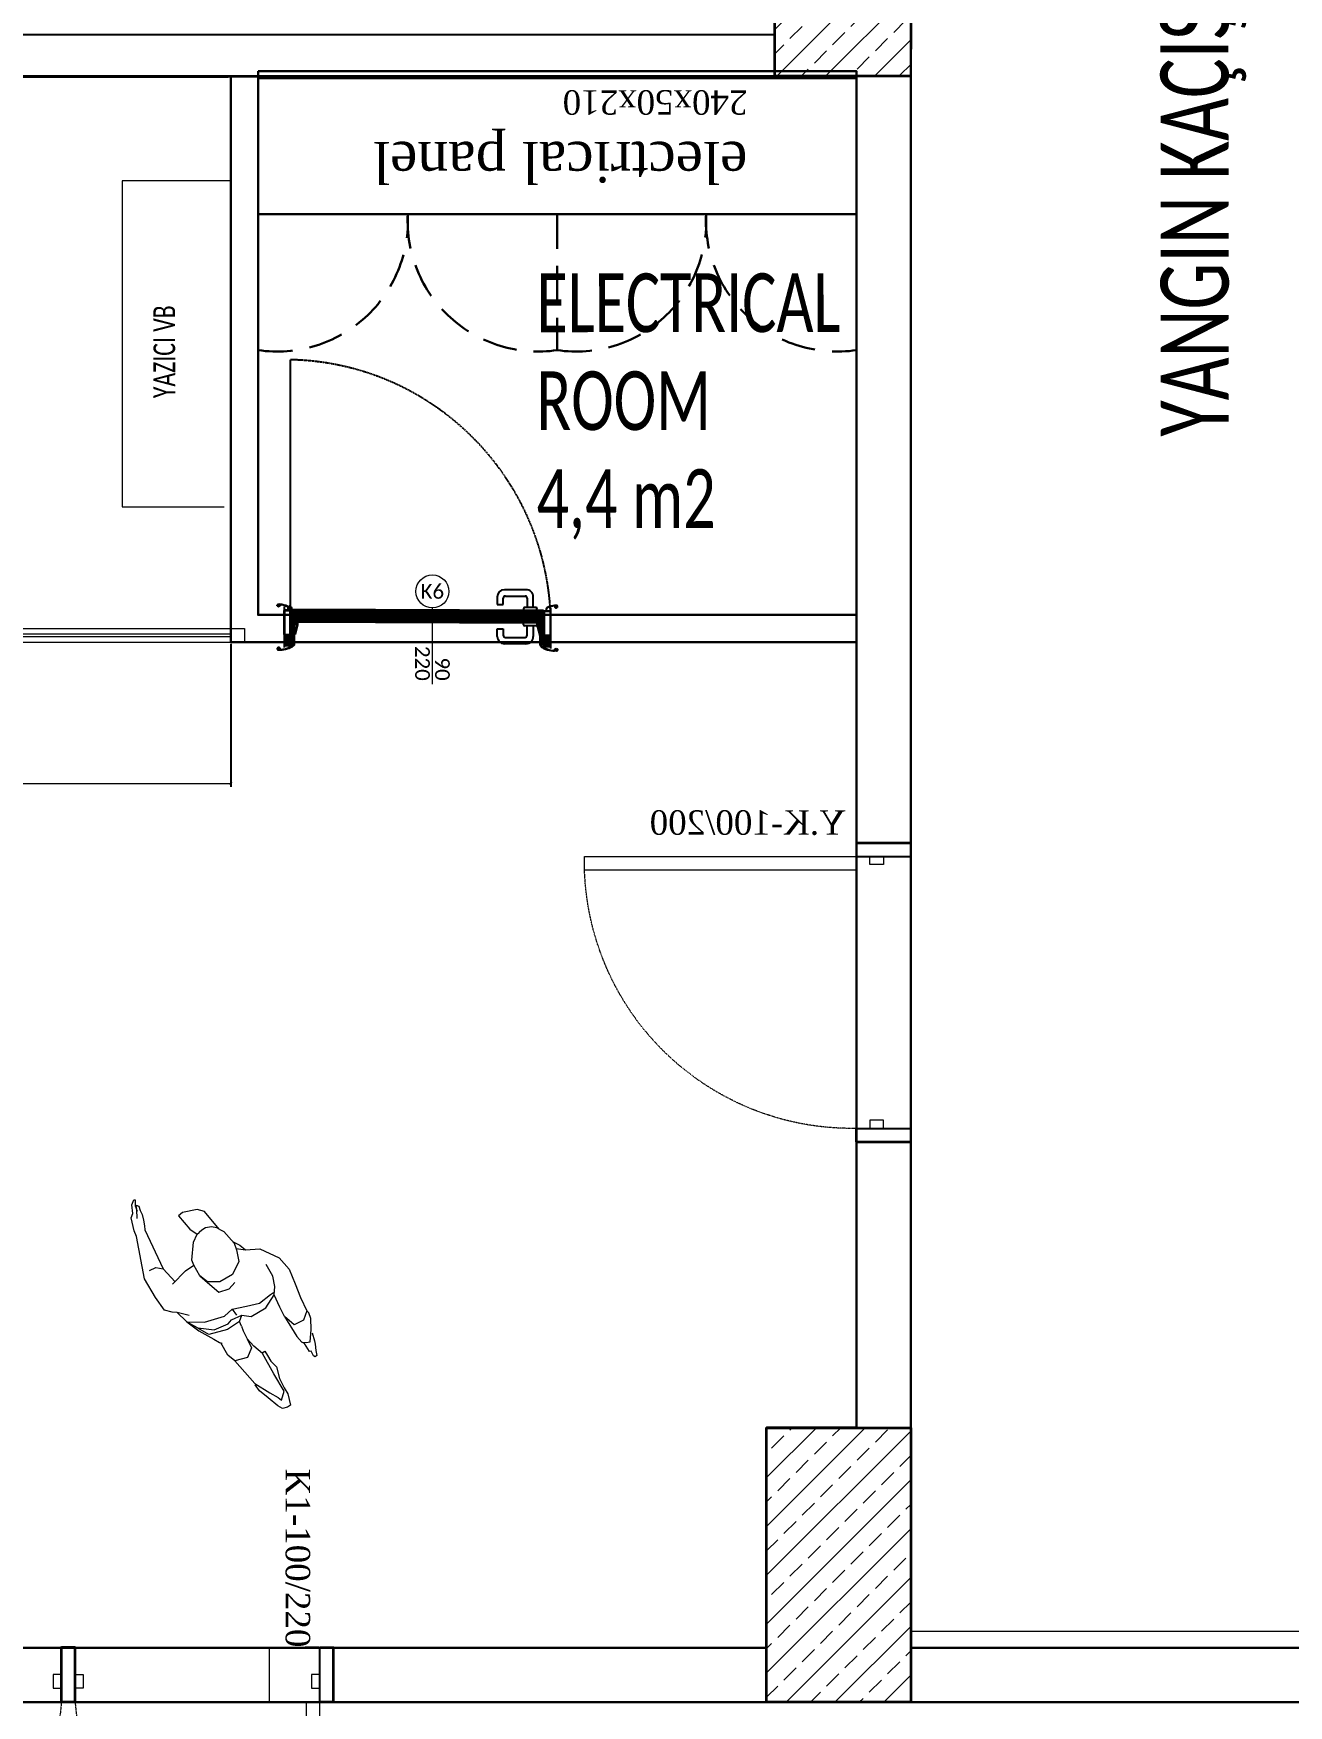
# Model space of a CAD drawing. Header units: millimetres. Extents: x -10496 to -5455, y -188 to 7293.
# Drawn here: x -6458 to -5996, y 2353 to 2968 of the extents above; entities that cross this region are included whole.
import ezdxf

# ---------------------------------------------------------------- set-up
doc = ezdxf.new("R2010")
doc.units = ezdxf.units.MM
for name, pattern in [('DASHED', [19.05, 12.7, -6.35]), ('HIDDEN2', [4.7625, 3.175, -1.5875]), ('kapı detayları$0$new block$0$DOT', [0.25, 0, -0.25]), ('kapı detayları$0$new block$0$HIDDEN2', [0.1875, 0.125, -0.0625])]:
    doc.linetypes.add(name, pattern=pattern)
for name, color, linetype, lineweight in [('00 DUVAR', 32, 'Continuous', 35), ('00 KAPI YAZISI', 48, 'Continuous', 18), ('00 KOLON TARARMA', 43, 'Continuous', 13), ('00 KORDİNAT', 31, 'Continuous', 13), ('00 TEFRİŞ', 252, 'Continuous', 13), ('A-RCON-1', 8, 'Continuous', 5), ('alan_net', 30, 'Continuous', 0), ('GJC_ahşap', 34, 'Continuous', 25), ('GJC_cam', 4, 'Continuous', 9), ('GJC_duvar', 10, 'Continuous', 30), ('GJC_kolon', 87, 'Continuous', 35), ('GJC_ölçüler', 253, 'Continuous', 5), ('kapı_kanadı', 40, 'Continuous', 20), ('kapı_kasa', 30, 'Continuous', 25), ('MAK', 235, 'Continuous', 25), ('MKL_Cam', 4, 'Continuous', 13), ('MKL_Dograma', 5, 'Continuous', 15), ('MKL_Gorunus3', 30, 'Continuous', 13), ('YAZI', 10, 'Continuous', 0), ('Yazı', 1, 'Continuous', 18)]:
    doc.layers.add(name, color=color, linetype=linetype, lineweight=lineweight)
for name, color, linetype in [('GJC ALAN', 2, 'Continuous'), ('GJC_yazı', 11, 'Continuous'), ('kapı detayları$0$new block$0$AARCH-elev2', 9, 'Continuous'), ('kapı detayları$0$new block$0$AARCH-elev3', 8, 'Continuous'), ('kapı detayları$0$new block$0$AARCH-hatch', 137, 'Continuous'), ('kapı detayları$0$new block$0$AARCH-mat_metal', 122, 'Continuous'), ('kapı detayları$0$new block$0$AARCH-mat_mortar', 145, 'Continuous'), ('kapı detayları$0$new block$0$AARCH-mat_timber', 44, 'Continuous'), ('kapı detayları$0$new block$0$AARCH-trace_down', 8, 'kapı detayları$0$new block$0$HIDDEN2'), ('kapı detayları$0$new block$0$AARCH-wall', 4, 'Continuous'), ('Kıtc-002 Çizgi', 7, 'Continuous'), ('Kıtc-006 Yazı 001', 1, 'Continuous')]:
    doc.layers.add(name, color=color, linetype=linetype)
doc.styles.add('RomanS', font='times.ttf')
doc.styles.get("Standard").update_dxf_attribs({"font": 'calibri.ttf', "height": 15})
doc.styles.add('Ölçü50', font='calibri.ttf', dxfattribs={"width": 0.7})
doc.dimstyles.new('olcu-10', dxfattribs={"dimtxt": 15, "dimasz": 1, "dimexe": 1.25, "dimexo": 0.625, "dimgap": 0.5, "dimtad": 1, "dimdec": 0, "dimzin": 9, "dimtxsty": 'Ölçü50', "dimblk": 'ARCHTICK', "dimcen": 2, "dimclrd": 256, "dimclre": 256, "dimclrt": 6, "dimazin": 2, "dimtfac": 1, "dimtdec": 0, "dimtix": 1, "dimtmove": 0, "dimatfit": 3, "dimldrblk": 'ARCHTICK', "dimfxl": 1, "dimlwd": -1, "dimarcsym": 0})

# ---------------------------------------------------------------- blocks, each defined once
blk = doc.blocks.new('ADSAFDF')
for p, q in [((21247.31, -21273.41), (21256.11, -21270.2)), ((21256.11, -21270.2), (21250.72, -21271.44)), ((21256.11, -21270.2), (21251.87, -21271.84)), ((21256.11, -21270.2), (21251.9, -21275.08)), ((21261.17, -21269.76), (21256.11, -21270.2)), ((21256.11, -21270.2), (21256.11, -21270.2)), ((21257.32, -21272.41), (21261.02, -21269.79)), ((21261.02, -21269.79), (21262.34, -21268.38)), ((21262.34, -21268.38), (21264.66, -21266.77)), ((21264.66, -21266.77), (21270.38, -21267.22)), ((21270.38, -21267.22), (21278.27, -21268.63)), ((21278.27, -21268.63), (21292.07, -21276.4)), ((21208.21, -21278.1), (21209.1, -21276.46)), ((21209.1, -21276.46), (21210.96, -21275.72)), ((21210.96, -21275.72), (21215.46, -21274.95)), ((21216.44, -21276.64), (21213.19, -21277.78)), ((21215.46, -21274.95), (21219.5, -21274.25)), ((21222.66, -21274.59), (21216.44, -21276.64)), ((21219.5, -21274.25), (21222.21, -21274.4)), ((21233.74, -21274.44), (21222.66, -21274.59)), ((21231.71, -21278.77), (21233.74, -21274.44)), ((21233.74, -21274.44), (21237.08, -21273.82)), ((21233.74, -21274.44), (21233.74, -21274.44)), ((21237.08, -21273.82), (21242.15, -21274.74)), ((21242.55, -21274.44), (21241.72, -21275.08)), ((21244.84, -21273.65), (21242.55, -21274.44)), ((21244.26, -21279.78), (21247.31, -21273.41)), ((21250.72, -21271.44), (21244.84, -21273.65)), ((21247.36, -21276), (21245.7, -21281.37)), ((21249.58, -21273.94), (21247.36, -21276)), ((21251.9, -21275.08), (21248.72, -21282.18)), ((21251.87, -21271.84), (21249.58, -21273.94)), ((21270.07, -21275.17), (21270.71, -21281.97)), ((21276.56, -21276.22), (21270.08, -21276.47)), ((21278.76, -21274.43), (21276.56, -21276.22)), ((21291.99, -21280.36), (21276.56, -21276.22)), ((21279.43, -21271.97), (21278.76, -21274.43)), ((21292.07, -21276.4), (21294.15, -21277.14)), ((21208.12, -21279.52), (21208.21, -21278.1)), ((21211.87, -21281.41), (21208.12, -21279.52)), ((21213.19, -21277.78), (21211.6, -21278.1)), ((21211.6, -21278.1), (21213.58, -21281.03)), ((21214.4, -21281.81), (21211.87, -21281.41)), ((21213.58, -21281.03), (21220.83, -21282.23)), ((21218.22, -21282.74), (21214.4, -21281.81)), ((21222.1, -21284.65), (21218.22, -21282.74)), ((21220.83, -21282.23), (21229.2, -21283.88)), ((21233.5, -21282.16), (21231.71, -21278.77)), ((21236.95, -21283.08), (21233.5, -21282.16)), ((21243.7, -21285.09), (21244.26, -21279.78)), ((21245.7, -21281.37), (21246.08, -21283.28)), ((21248.72, -21282.18), (21248.87, -21285.9)), ((21270.71, -21281.97), (21270.4, -21285.65)), ((21293.14, -21281.16), (21291.99, -21280.36)), ((21294.94, -21282.28), (21293.14, -21281.16)), ((21294.15, -21277.14), (21298.59, -21279.39)), ((21296.85, -21283.22), (21294.94, -21282.28)), ((21296.96, -21280.9), (21299.5, -21282.98)), ((21298.59, -21279.39), (21299.34, -21280.85)), ((21300.95, -21283.37), (21298.95, -21282.68)), ((21299.34, -21280.85), (21302.01, -21282.61)), ((21302.01, -21282.61), (21302.97, -21284.45)), ((21225.05, -21284.42), (21222.1, -21284.65)), ((21227.42, -21284.84), (21225.05, -21284.42)), ((21229.35, -21285.13), (21227.42, -21284.84)), ((21229.2, -21283.88), (21233.41, -21283.22)), ((21229.46, -21283.94), (21229.35, -21285.13)), ((21233.41, -21283.22), (21236.95, -21283.08)), ((21240.16, -21283.84), (21236.95, -21283.08)), ((21241.95, -21284.56), (21240.16, -21283.84)), ((21241.95, -21284.56), (21243.7, -21285.09)), ((21244.9, -21287.18), (21242.29, -21289.55)), ((21243.7, -21285.09), (21244.9, -21287.18)), ((21246.08, -21283.28), (21244.9, -21287.18)), ((21248.87, -21285.9), (21246.16, -21285.76)), ((21248.87, -21285.9), (21246.26, -21290.71)), ((21256.91, -21286.27), (21255.34, -21289.95)), ((21261.09, -21285.56), (21256.91, -21286.27)), ((21259.55, -21288.99), (21262.45, -21285.61)), ((21265.93, -21284.81), (21261.09, -21285.56)), ((21262.45, -21285.61), (21265.93, -21284.81)), ((21265.93, -21284.81), (21270.4, -21285.65)), ((21270.4, -21285.65), (21272.22, -21286.27)), ((21270.4, -21285.65), (21272.22, -21286.27)), ((21272.22, -21286.27), (21276.95, -21291.08)), ((21298.45, -21283.71), (21296.85, -21283.22)), ((21299.97, -21284.33), (21298.45, -21283.71)), ((21299.5, -21282.98), (21300.89, -21283.78)), ((21300.89, -21283.78), (21299.97, -21284.33)), ((21302.61, -21284.81), (21300.95, -21283.37)), ((21302.97, -21284.45), (21302.61, -21284.81)), ((21242.29, -21289.55), (21241.25, -21295.64)), ((21244.1, -21295.01), (21243.88, -21300.23)), ((21246.26, -21290.71), (21244.1, -21295.01)), ((21255.34, -21289.95), (21255.73, -21293.12)), ((21258.55, -21294.26), (21259.55, -21288.99)), ((21260.69, -21299.16), (21258.55, -21294.26)), ((21276.95, -21291.08), (21278.18, -21294)), ((21281.34, -21293.15), (21278.18, -21294)), ((21278.18, -21294), (21278.24, -21295.02)), ((21278.31, -21296.23), (21278.24, -21295.02)), ((21287.82, -21293.14), (21281.34, -21293.15)), ((21285.2, -21299.84), (21287.83, -21294.99)), ((21287.83, -21294.99), (21287.82, -21293.14)), ((21215.72, -21297.85), (21216.39, -21297.67)), ((21215.75, -21298.62), (21215.72, -21297.85)), ((21217.38, -21299.56), (21215.75, -21298.62)), ((21216.39, -21297.67), (21218.32, -21298.05)), ((21219.31, -21300.9), (21217.38, -21299.56)), ((21218.32, -21298.05), (21218.67, -21297.58)), ((21218.67, -21297.58), (21222.07, -21298.04)), ((21220.41, -21301.51), (21219.31, -21300.9)), ((21221.87, -21298.76), (21221.17, -21299.97)), ((21221.17, -21299.97), (21224.32, -21303.28)), ((21223, -21297.63), (21221.87, -21298.76)), ((21222.07, -21298.04), (21223, -21297.63)), ((21225.83, -21297.52), (21223, -21297.63)), ((21234.38, -21298.82), (21225.83, -21297.52)), ((21228.88, -21303.36), (21229.7, -21299.63)), ((21229.7, -21299.63), (21234.38, -21298.82)), ((21234.38, -21298.82), (21238.13, -21299.78)), ((21238.13, -21299.78), (21242.97, -21301.15)), ((21241.25, -21295.64), (21242.97, -21301.15)), ((21242.97, -21301.15), (21245.13, -21303.35)), ((21243.88, -21300.23), (21243.72, -21301.49)), ((21264.5, -21301.33), (21260.69, -21299.16)), ((21274.47, -21301.42), (21275.37, -21301.08)), ((21275.37, -21301.08), (21276.91, -21299.74)), ((21276.91, -21299.74), (21278.04, -21297.86)), ((21278.04, -21297.86), (21278.31, -21296.23)), ((21282.85, -21301.42), (21285.2, -21299.84)), ((21223.27, -21302.77), (21220.41, -21301.51)), ((21224.32, -21303.28), (21227.59, -21305.81)), ((21227.59, -21305.81), (21229.65, -21306.6)), ((21230.68, -21306.54), (21228.88, -21303.36)), ((21229.65, -21306.6), (21230.68, -21306.54)), ((21235.92, -21307.95), (21230.68, -21306.54)), ((21245.13, -21303.35), (21248.45, -21305.16)), ((21248.45, -21305.16), (21253.36, -21306.14)), ((21262.43, -21303.81), (21259.24, -21308.03)), ((21264.97, -21301.5), (21262.43, -21303.81)), ((21265.04, -21303.37), (21262.43, -21303.81)), ((21266.98, -21302.22), (21264.5, -21301.33)), ((21267.82, -21302.2), (21265.04, -21303.37)), ((21272.66, -21302.09), (21266.98, -21302.22)), ((21274.45, -21301.41), (21272.66, -21302.09)), ((21274.45, -21301.41), (21282.85, -21301.42)), ((21240.99, -21309.68), (21235.92, -21307.95)), ((21246.55, -21311.44), (21240.99, -21309.68)), ((21252.06, -21311.3), (21246.55, -21311.44)), ((21259.24, -21308.03), (21252.06, -21311.3))]:
    blk.add_line(p, q)
blk = doc.blocks.new('k100 e 20')
at = {"layer": '00 DUVAR'}
for p, q in [((1665.9, 3336.84), (1665.9, 3316.83)), ((1765.9, 3336.84), (1765.9, 3316.83))]:
    blk.add_line(p, q, dxfattribs=at)
at = {"layer": '00 KORDİNAT', "color": 60, "linetype": 'HIDDEN2', "lineweight": 13, "ltscale": 0.025}
blk.add_arc((1663.07, 3329.01), 98.14, 4.57361, 85.42639, dxfattribs=at)
at = {"layer": 'kapı_kanadı', "color": 40, "linetype": 'Continuous', "lineweight": 20}
for points in [[(1670.9, 3336.84), (1675.9, 3336.84), (1675.9, 3426.84), (1670.9, 3426.84)], [(1670.9, 3326.84), (1673.9, 3326.84), (1673.9, 3331.84), (1670.9, 3331.84)], [(1760.9, 3326.84), (1757.9, 3326.84), (1757.9, 3331.84), (1760.9, 3331.84)]]:
    blk.add_lwpolyline(points, close=True, dxfattribs=at)
at = {"layer": 'kapı_kasa', "color": 30, "linetype": 'Continuous', "lineweight": 25}
for points in [[(1670.9, 3316.83), (1665.9, 3316.83), (1665.9, 3336.84), (1670.9, 3336.84)], [(1760.9, 3316.83), (1765.9, 3316.83), (1765.9, 3336.84), (1760.9, 3336.84)]]:
    blk.add_lwpolyline(points, close=True, dxfattribs=at)
blk = doc.blocks.new('90 KOMPAKT')
at = {"layer": 'kapı detayları$0$new block$0$AARCH-hatch'}
h = blk.add_hatch(dxfattribs=at)
h.set_pattern_fill('ANSI31', color=256, angle=90, style=0)
h.set_pattern_definition([(135, (6128.70979, -24498.90211), (-0.08838834765, -0.08838834765), [])])
h.paths.add_polyline_path([(947.09, 13662.09), (947.09, 13654.09), (950.59, 13654.09), (950.59, 13662.09)])
h = blk.add_hatch(dxfattribs=at)
h.set_pattern_fill('ANSI31', color=256, angle=90, style=0)
h.set_pattern_definition([(135, (6128.29752, -24429.67814), (-0.08838834765, -0.08838834765), [])])
h.paths.add_polyline_path([(946.68, 13569.61), (946.68, 13577.61), (950.18, 13577.61), (950.18, 13569.61)])
at = {"layer": 'kapı detayları$0$new block$0$AARCH-elev2', "ltscale": 0.1}
for p, q in [((941.2, 13586.57), (943.98, 13586.57)), ((943.98, 13584.28), (941.6, 13584.28)), ((943.98, 13586.57), (943.98, 13584.28)), ((955.65, 13586.57), (952.88, 13586.57)), ((952.88, 13586.57), (952.88, 13584.28)), ((952.88, 13584.28), (955.25, 13584.28)), ((938.49, 13575.96), (938.5, 13583.86)), ((940.83, 13583.51), (940.83, 13576.29)), ((956.03, 13583.51), (956.03, 13576.29)), ((958.36, 13575.96), (958.36, 13583.86)), ((945.1, 13573.25), (941.2, 13573.25)), ((941.6, 13575.52), (945.1, 13575.52)), ((945.1, 13572.28), (945.1, 13576.51)), ((945.49, 13576.9), (946.08, 13576.9)), ((951.37, 13576.9), (950.88, 13576.9)), ((950.88, 13571.9), (951.37, 13571.9)), ((951.75, 13572.28), (951.75, 13576.51)), ((955.25, 13575.52), (951.75, 13575.52)), ((951.75, 13573.25), (955.66, 13573.25))]:
    blk.add_line(p, q, dxfattribs=at)
for centre, radius, start, end in [((941.2, 13583.86), 2.7, 90, 179.97612), ((941.6, 13583.51), 0.773, 90, 180), ((955.25, 13583.51), 0.773, 0, 90), ((955.65, 13583.86), 2.7, 0.02388, 90), ((941.2, 13575.95), 2.7, 179.97612, 270), ((941.6, 13576.29), 0.773, 180, 270), ((945.49, 13576.51), 0.386, 90, 180), ((945.49, 13572.28), 0.386, 180, 270), ((951.37, 13576.51), 0.386, 0, 90), ((951.37, 13572.28), 0.386, 270, 0), ((955.25, 13576.29), 0.773, 270, 0), ((955.66, 13575.95), 2.7, 270, 0.02388)]:
    blk.add_arc(centre, radius, start, end, dxfattribs=at)
at = {"layer": 'kapı detayları$0$new block$0$AARCH-elev3', "color": 254}
for points, const_width in [([(941.76, 13663.48), (937.42, 13663.48)], 2), ([(945.52, 13661.96), (938.95, 13661.96)], 1), ([(941.35, 13568.21), (937, 13568.21)], 2), ([(945.11, 13569.74), (938.53, 13569.74)], 1)]:
    blk.add_lwpolyline(points, dxfattribs=dict(at, const_width=const_width))
at = {"layer": 'kapı detayları$0$new block$0$AARCH-hatch', "linetype": 'kapı detayları$0$new block$0$DOT', "const_width": 3}
blk.add_lwpolyline([(948.84, 13654.09), (948.43, 13577.61)], dxfattribs=at)
at = {"layer": 'kapı detayları$0$new block$0$AARCH-mat_metal'}
for p, q in [((936.24, 13667.09), (936.24, 13666.36)), ((936.36, 13666.51), (936.36, 13667.09)), ((936.83, 13666.51), (936.36, 13666.51)), ((936.38, 13666.39), (936.84, 13666.39)), ((936.84, 13667.4), (936.55, 13667.4)), ((936.55, 13667.28), (936.83, 13667.28)), ((936.83, 13667.28), (936.83, 13667.1)), ((936.83, 13667.1), (936.94, 13667.1)), ((936.94, 13666.7), (936.83, 13666.7)), ((936.83, 13666.7), (936.83, 13666.51)), ((936.94, 13667.1), (936.94, 13667.3)), ((936.94, 13666.49), (936.94, 13666.7)), ((941.76, 13662.65), (941.76, 13664.74)), ((941.9, 13664.75), (941.9, 13662.64)), ((950.75, 13664.75), (941.9, 13664.75)), ((941.91, 13664.89), (950.74, 13664.89)), ((950.75, 13664.75), (950.75, 13662.64)), ((950.89, 13664.75), (950.89, 13663.47)), ((952.29, 13667.1), (952.29, 13667.3)), ((952.4, 13667.1), (952.29, 13667.1)), ((952.29, 13666.49), (952.29, 13666.7)), ((952.29, 13666.7), (952.4, 13666.7)), ((952.39, 13667.4), (952.68, 13667.4)), ((952.85, 13666.39), (952.39, 13666.39)), ((952.4, 13667.28), (952.4, 13667.1)), ((952.68, 13667.28), (952.4, 13667.28)), ((952.4, 13666.7), (952.4, 13666.51)), ((952.4, 13666.51), (952.87, 13666.51)), ((952.87, 13666.51), (952.87, 13667.09)), ((952.99, 13667.09), (952.99, 13666.36)), ((938.95, 13662.5), (937.42, 13662.5)), ((937.54, 13662.36), (938.45, 13662.36)), ((938.45, 13661.19), (938.3, 13661.19)), ((938.3, 13661.05), (946.01, 13661.05)), ((938.45, 13662.36), (938.45, 13661.19)), ((938.57, 13662.36), (938.66, 13662.36)), ((938.57, 13661.19), (938.57, 13662.36)), ((938.57, 13662.36), (938.81, 13662.36)), ((945.87, 13661.19), (938.57, 13661.19)), ((938.81, 13662.36), (938.81, 13662.26)), ((938.81, 13662.26), (938.95, 13662.26)), ((938.95, 13662.26), (938.95, 13662.5)), ((945.48, 13659.97), (941.82, 13660.9)), ((941.85, 13661.04), (945.34, 13660.14)), ((941.9, 13662.64), (950.75, 13662.64)), ((945.52, 13662.5), (941.91, 13662.5)), ((945.52, 13662.5), (945.52, 13661.41)), ((945.52, 13661.41), (946.1, 13661.41)), ((945.52, 13660.29), (945.52, 13660.86)), ((946.17, 13659.95), (945.57, 13659.95)), ((946.1, 13662.5), (945.64, 13662.5)), ((945.64, 13661.53), (945.64, 13662.5)), ((946.1, 13661.53), (945.64, 13661.53)), ((946.13, 13660.86), (945.66, 13660.86)), ((945.66, 13660.86), (945.66, 13660.09)), ((945.66, 13660.09), (946.13, 13660.09)), ((945.67, 13661.01), (946.1, 13661.01)), ((946.01, 13661.29), (945.87, 13661.29)), ((945.87, 13661.29), (945.87, 13661.19)), ((946.01, 13661.05), (946.01, 13661.29)), ((946.1, 13661.53), (946.1, 13662.5)), ((946.1, 13661.01), (946.1, 13661.41)), ((946.13, 13660.68), (946.13, 13660.86)), ((946.24, 13660.68), (946.13, 13660.68)), ((946.13, 13660.28), (946.24, 13660.28)), ((946.13, 13660.09), (946.13, 13660.28)), ((946.24, 13662.31), (946.24, 13660.68)), ((946.24, 13660.28), (946.24, 13660.02)), ((950.89, 13662.46), (946.39, 13662.46)), ((950.81, 13662.72), (952.71, 13662.72)), ((950.89, 13663.17), (950.89, 13662.46)), ((950.97, 13663.39), (951.74, 13663.39)), ((951.74, 13663.25), (950.97, 13663.25)), ((951.51, 13663.59), (951.51, 13661.82)), ((945.06, 13571.82), (941.4, 13570.88)), ((941.44, 13570.74), (944.92, 13571.64)), ((945.76, 13571.83), (945.16, 13571.83)), ((945.25, 13571.69), (945.72, 13571.69)), ((945.25, 13570.92), (945.25, 13571.69)), ((946.08, 13571.9), (945.49, 13571.9)), ((945.72, 13571.69), (945.72, 13571.51)), ((945.83, 13571.51), (945.83, 13571.76)), ((938.53, 13569.28), (937.01, 13569.28)), ((937.12, 13569.42), (938.03, 13569.42)), ((937.89, 13570.73), (945.6, 13570.73)), ((938.03, 13570.59), (937.89, 13570.59)), ((938.03, 13569.42), (938.03, 13570.59)), ((945.46, 13570.59), (938.15, 13570.59)), ((938.15, 13570.59), (938.15, 13569.42)), ((938.15, 13569.42), (938.25, 13569.42)), ((938.15, 13569.42), (938.39, 13569.42)), ((938.39, 13569.42), (938.39, 13569.52)), ((938.39, 13569.52), (938.53, 13569.52)), ((938.53, 13569.52), (938.53, 13569.28)), ((941.35, 13569.13), (941.35, 13567.04)), ((941.49, 13567.03), (941.49, 13569.14)), ((941.49, 13569.14), (950.34, 13569.14)), ((950.34, 13567.03), (941.49, 13567.03)), ((945.11, 13569.28), (941.5, 13569.28)), ((941.5, 13566.89), (950.33, 13566.89)), ((945.11, 13571.49), (945.11, 13570.92)), ((945.11, 13570.37), (945.69, 13570.37)), ((945.11, 13569.28), (945.11, 13570.37)), ((945.69, 13570.25), (945.23, 13570.25)), ((945.23, 13570.25), (945.23, 13569.28)), ((945.69, 13569.28), (945.23, 13569.28)), ((945.72, 13570.92), (945.25, 13570.92)), ((945.26, 13570.77), (945.69, 13570.77)), ((945.46, 13570.49), (945.46, 13570.59)), ((945.6, 13570.49), (945.46, 13570.49)), ((945.6, 13570.73), (945.6, 13570.49)), ((945.69, 13570.77), (945.69, 13570.37)), ((945.69, 13570.25), (945.69, 13569.28)), ((945.72, 13571.51), (945.83, 13571.51)), ((945.83, 13571.11), (945.72, 13571.11)), ((945.72, 13571.11), (945.72, 13570.92)), ((945.83, 13569.47), (945.83, 13571.11)), ((950.48, 13569.32), (945.98, 13569.32)), ((950.34, 13567.06), (950.34, 13569.14)), ((950.48, 13568.61), (950.48, 13569.32)), ((950.48, 13567.07), (950.48, 13568.31)), ((951.33, 13568.53), (950.56, 13568.53)), ((950.56, 13568.39), (951.33, 13568.39)), ((935.83, 13564.69), (935.83, 13565.42)), ((935.95, 13565.27), (935.95, 13564.69)), ((936.42, 13565.27), (935.95, 13565.27)), ((935.97, 13565.39), (936.43, 13565.39)), ((936.14, 13564.5), (936.42, 13564.5)), ((936.43, 13564.38), (936.14, 13564.38)), ((936.42, 13565.09), (936.42, 13565.27)), ((936.53, 13565.09), (936.42, 13565.09)), ((936.42, 13564.5), (936.42, 13564.69)), ((936.42, 13564.69), (936.53, 13564.69)), ((936.53, 13565.29), (936.53, 13565.09)), ((936.53, 13564.69), (936.53, 13564.48)), ((951.88, 13565.29), (951.88, 13565.09)), ((951.88, 13565.09), (951.99, 13565.09)), ((951.99, 13564.69), (951.88, 13564.69)), ((951.88, 13564.69), (951.88, 13564.48)), ((952.44, 13565.39), (951.98, 13565.39)), ((951.98, 13564.38), (952.27, 13564.38)), ((951.99, 13565.27), (952.46, 13565.27)), ((951.99, 13565.09), (951.99, 13565.27)), ((951.99, 13564.5), (951.99, 13564.69)), ((952.27, 13564.5), (951.99, 13564.5)), ((952.46, 13565.27), (952.46, 13564.69)), ((952.58, 13564.69), (952.58, 13565.42))]:
    blk.add_line(p, q, dxfattribs=at)
blk.add_circle((951.51, 13662.72), 0.565, dxfattribs=at)
for centre, radius, start, end in [((936.55, 13667.09), 0.31, 89.99908, 179.99908), ((945.11, 13666.42), 8.87, 180.37599, 215.395), ((936.55, 13667.09), 0.19, 89.99908, 179.99908), ((945.12, 13666.59), 8.74, 181.27342, 207.62043), ((936.84, 13667.3), 0.1, 359.99908, 89.99908), ((936.84, 13666.49), 0.1, 269.99908, 359.99908), ((941.91, 13664.74), 0.15, 89.99908, 179.99908), ((950.74, 13664.74), 0.15, 359.99908, 89.99908), ((943.78, 13667.43), 9.12, 335.15071, 353.4746), ((943.8, 13667.41), 9.24, 335.56667, 354.08181), ((952.39, 13667.3), 0.1, 89.99908, 179.99908), ((952.39, 13666.49), 0.1, 179.99908, 269.99908), ((952.68, 13667.09), 0.31, 359.99908, 89.99908), ((952.68, 13667.09), 0.19, 359.99908, 89.99908), ((937.42, 13662.55), 0.0527, 203.58405, 269.99908), ((937.54, 13662.31), 0.0527, 89.99908, 205.42097), ((945.13, 13665.92), 8.47, 205.42097, 212.13856), ((938.3, 13661.55), 0.5, 212.55685, 269.99908), ((938.3, 13661.55), 0.36, 201.998, 269.99908), ((941.91, 13662.65), 0.15, 179.99908, 269.99908), ((941.83, 13660.97), 0.0711, 76.54747, 256.54747), ((945.37, 13660.29), 0.15, 256.54747, 359.99908), ((945.57, 13660.25), 0.3, 251.76259, 269.99908), ((945.67, 13660.86), 0.15, 89.99908, 179.99908), ((946.17, 13660.02), 0.07, 269.99908, 359.99908), ((946.39, 13662.31), 0.15, 89.99908, 179.99908), ((950.97, 13663.47), 0.08, 179.99908, 269.99908), ((950.97, 13663.17), 0.08, 89.99908, 179.99908), ((951.74, 13663.75), 0.36, 269.99908, 334.09182), ((951.74, 13663.75), 0.5, 269.99908, 341.51481), ((944.96, 13571.49), 0.15, 0.00092, 103.45253), ((945.16, 13571.53), 0.3, 90.00092, 108.23741), ((945.76, 13571.76), 0.07, 0.00092, 90.00092), ((944.7, 13565.36), 8.87, 144.605, 179.62401), ((944.71, 13565.2), 8.74, 152.37957, 178.72658), ((937.01, 13569.23), 0.0527, 90.00092, 156.41595), ((937.12, 13569.47), 0.0527, 154.57903, 270.00092), ((944.72, 13565.86), 8.47, 147.86144, 154.57903), ((937.89, 13570.23), 0.5, 90.00092, 147.44315), ((937.89, 13570.23), 0.36, 90.00092, 158.002), ((941.42, 13570.81), 0.0711, 103.45253, 283.45253), ((941.5, 13569.13), 0.15, 90.00092, 180.00092), ((941.5, 13567.04), 0.15, 180.00092, 270.00092), ((945.26, 13570.92), 0.15, 180.00092, 270.00092), ((945.98, 13569.47), 0.15, 180.00092, 270.00092), ((950.33, 13567.04), 0.15, 270.00092, 0.00092), ((950.56, 13568.61), 0.08, 180.00092, 270.00092), ((950.56, 13568.31), 0.08, 90.00092, 180.00092), ((951.33, 13568.03), 0.5, 18.48519, 90.00092), ((951.33, 13568.03), 0.36, 25.90818, 90.00092), ((943.37, 13564.35), 9.12, 6.5254, 24.84929), ((943.39, 13564.37), 9.24, 5.91819, 24.43333), ((936.14, 13564.69), 0.31, 180.00092, 270.00092), ((936.14, 13564.69), 0.19, 180.00092, 270.00092), ((936.43, 13565.29), 0.1, 0.00092, 90.00092), ((936.43, 13564.48), 0.1, 270.00092, 0.00092), ((951.98, 13565.29), 0.1, 90.00092, 180.00092), ((951.98, 13564.48), 0.1, 180.00092, 270.00092), ((952.27, 13564.69), 0.19, 270.00092, 0.00092), ((952.27, 13564.69), 0.31, 270.00092, 0.00092)]:
    blk.add_arc(centre, radius, start, end, dxfattribs=at)
at = {"layer": 'kapı detayları$0$new block$0$AARCH-mat_metal', "extrusion": (0, 0, -1)}
for centre, major_axis in [((936.95, 13666.9), (0, -0.241)), ((946.34, 13660.47), (0, -0.241)), ((951.87, 13564.88), (0, 0.241))]:
    blk.add_ellipse(centre, major_axis=major_axis, ratio=0.764258, start_param=3.141593, end_param=9.424778, dxfattribs=at)
at = {"layer": 'kapı detayları$0$new block$0$AARCH-mat_metal'}
for centre, major_axis in [((952.28, 13666.9), (0, -0.241)), ((945.93, 13571.31), (0, 0.241)), ((936.53, 13564.88), (0, 0.241))]:
    blk.add_ellipse(centre, major_axis=major_axis, ratio=0.764258, start_param=3.141593, end_param=9.424778, dxfattribs=at)
at = {"layer": 'kapı detayları$0$new block$0$AARCH-mat_mortar', "linetype": 'Continuous'}
for p, q in [((939.12, 13664.89), (937.12, 13664.89)), ((952.09, 13664.89), (950.09, 13664.89)), ((938.71, 13566.89), (936.71, 13566.89)), ((951.68, 13566.89), (949.68, 13566.89))]:
    blk.add_line(p, q, dxfattribs=at)
at = {"layer": 'kapı detayları$0$new block$0$AARCH-mat_timber'}
blk.add_line((951.19, 13662.19), (946.59, 13662.19), dxfattribs=at)
blk.add_lwpolyline([(951.19, 13662.19), (950.78, 13569.61, -0.392634), (950.69, 13569.51), (946.18, 13569.51, -0.414214), (946.08, 13569.61), (946.49, 13662.09)], format="xyb", dxfattribs=at)
blk.add_lwpolyline([(946.68, 13569.61), (947.09, 13662.09), (946.59, 13662.09), (946.18, 13569.61), (950.68, 13569.61), (951.09, 13662.09), (950.59, 13662.09), (950.18, 13569.61)], dxfattribs=at)
for points in [[(950.59, 13662.09), (950.59, 13654.09), (947.09, 13654.09), (947.09, 13662.09)], [(950.18, 13569.61), (950.18, 13577.61), (946.68, 13577.61), (946.68, 13569.61)]]:
    blk.add_lwpolyline(points, close=True, dxfattribs=at)
blk.add_arc((946.59, 13662.09), 0.1, 90, 180, dxfattribs=at)
at = {"layer": 'kapı detayları$0$new block$0$AARCH-trace_down'}
blk.add_lwpolyline([(949.68, 13566.89, 0.394477), (1042.93, 13662.73), (951.51, 13662.73)], format="xyb", dxfattribs=at)
at = {"layer": 'kapı detayları$0$new block$0$AARCH-wall'}
for p, q in [((950.09, 13664.89), (939.12, 13664.89)), ((949.68, 13566.89), (938.71, 13566.89))]:
    blk.add_line(p, q, dxfattribs=at)
at = {"layer": 'YAZI'}
blk.add_circle((957.74, 13610.37), 6.06, dxfattribs=at)
at = {"layer": 'Yazı'}
blk.add_line((923.67, 13610.37), (951.68, 13610.37), dxfattribs=at)
for s, p in [('220', (937.66, 13616.71)), ('90', (933.43, 13609.39))]:
    blk.add_text(s, height=5.4, rotation=180, dxfattribs=at).set_placement(p)
at = {"layer": 'Yazı', "ltscale": 7}
blk.add_text('K6', height=5.4, rotation=270, dxfattribs=at).set_placement((955.04, 13614.72))
blk = doc.blocks.new('rölöveteyit')
at = {"layer": '00 KOLON TARARMA'}
h = blk.add_hatch(dxfattribs=at)
h.set_pattern_fill('ANSI33', color=256, scale=2, angle=360, style=0)
h.set_pattern_definition([(45, (78636.961, -5926.581), (-8.980256, 8.980256), []), (45, (78645.941, -5926.581), (-8.980256, 8.980256), [6.35, -3.175])])
h.paths.add_polyline_path([(32967.04, -28677.68), (32917.04, -28677.68), (32917.04, -28777.68), (32967.04, -28777.68)])
h = blk.add_hatch(dxfattribs=at)
h.set_pattern_fill('ANSI33', color=256, scale=2, angle=360, style=0)
h.set_pattern_definition([(45, (78636.961, -4444.581), (-8.980256, 8.980256), []), (45, (78645.941, -4444.581), (-8.980256, 8.980256), [6.35, -3.175])])
h.paths.add_polyline_path([(32967.04, -29274.68), (32914.04, -29274.68), (32914.04, -29375.68), (32967.04, -29375.68)])
at = {"color": 6}
blk.add_line((32917.04, -28767.64), (32917.04, -28767.68), dxfattribs=at)
blk.add_line((32947.04, -29274.68), (32947.04, -28777.68))
blk.add_lwpolyline([(32914.04, -29355.68), (32731.04, -29355.68), (32731.04, -29375.68), (32914.04, -29375.68), (32914.04, -29355.68)])
at = {"layer": 'alan_net'}
blk.add_lwpolyline([(33079.76, -25979.24), (33279.35, -25979.24), (33127.04, -29349.68), (32967.04, -29349.68), (32967.04, -26999.68), (33079.76, -26999.68)], close=True, dxfattribs=at)
at = {"layer": 'GJC_duvar'}
for points in [[(32967.04, -29375.68), (33146.16, -29375.68), (33300.68, -25959.24), (33018.21, -25959.24)], [(32967.04, -29355.68), (33127.04, -29355.68), (33279.76, -25979.24), (33079.76, -25979.24)], [(32947.04, -29274.68), (32947.04, -28777.68)], [(32967.04, -29285.68), (32967.04, -28777.68)], [(32762.04, -29355.68), (32914.04, -29355.68)], [(32757.04, -29375.68), (32917.04, -29375.68)]]:
    blk.add_lwpolyline(points, dxfattribs=at)
at = {"layer": 'GJC_kolon'}
for points in [[(32967.04, -28777.68), (32917.04, -28777.68), (32917.04, -28677.68), (32967.04, -28677.68), (32967.04, -28767.68)], [(32967.04, -29375.68), (32914.04, -29375.68), (32914.04, -29274.68), (32967.04, -29274.68), (32967.04, -29375.68)]]:
    blk.add_lwpolyline(points, dxfattribs=at)
at = {"layer": 'GJC_yazı', "lineweight": 0, "insert": (33059, -28910.17), "char_height": 25, "attachment_point": 1, "rotation": 90.04064, "style": 'Ölçü50'}
blk.add_mtext_dynamic_manual_height_columns('{\\fCalibri Light|b0|i0|c162|p34;YANGIN KAÇIŞ HOLÜ}', width=391.1236, gutter_width=0.315, heights=[178.64], dxfattribs=at)
blk = doc.blocks.new('_ArchTick')
at = {"layer": 'Kıtc-002 Çizgi', "color": 0, "const_width": 0.15}
blk.add_lwpolyline([(-0.5, -0.5), (0.5, 0.5)], dxfattribs=at)
blk = doc.blocks.new('*D121')
at = {"layer": 'Defpoints', "color": 0, "transparency": 16777216}
for p in [(-6836.52, 2744.16), (-6384.88, 2744.16), (-6384.88, 2692.21)]:
    blk.add_point(p, dxfattribs=at)
at = {"layer": 'GJC_ölçüler', "lineweight": -2, "transparency": 16777216}
for p, q in [((-6836.52, 2743.54), (-6836.52, 2690.96)), ((-6384.88, 2743.54), (-6384.88, 2690.96))]:
    blk.add_line(p, q, dxfattribs=at)
at = {"layer": 'GJC_ölçüler', "transparency": 16777216}
blk.add_line((-6836.52, 2692.21), (-6384.88, 2692.21), dxfattribs=at)
at = {"layer": 'GJC_ölçüler', "transparency": 16777216, "rotation": 180}
blk.add_blockref('_ArchTick', (-6836.52, 2692.21), dxfattribs=at)
at = {"layer": 'GJC_ölçüler', "transparency": 16777216}
blk.add_blockref('_ArchTick', (-6384.88, 2692.21), dxfattribs=at)
at = {"layer": 'GJC_ölçüler', "color": 6, "transparency": 16777216, "insert": (-6610.7, 2700.39), "char_height": 15, "attachment_point": 5, "style": 'Ölçü50'}
blk.add_mtext('452', dxfattribs=at)
blk = doc.blocks.new('*U132')
at = {"layer": 'MKL_Cam'}
for points in [[(539.04, 3), (5, 3)], [(539.04, 2), (5, 2)]]:
    blk.add_lwpolyline(points, dxfattribs=at)
at = {"layer": 'MKL_Dograma'}
for points in [[(0, 5), (0, 0), (5, 0), (5, 5)], [(539.04, 5), (539.04, 0), (544.04, 0), (544.04, 5)]]:
    blk.add_lwpolyline(points, close=True, dxfattribs=at)
at = {"layer": 'MKL_Gorunus3'}
for points in [[(5, 5), (539.04, 5)], [(5, 0), (539.04, 0)]]:
    blk.add_lwpolyline(points, dxfattribs=at)
blk = doc.blocks.new('pano 4')
at = {"color": 251, "linetype": 'DASHED'}
for p, q in [((25640.27, 19604.81), (25640.27, 19654.81)), ((25750.27, 19604.81), (25750.27, 19654.81)), ((25750.27, 19604.81), (25750.27, 19654.81)), ((25860.27, 19604.81), (25860.27, 19654.81))]:
    blk.add_line(p, q, dxfattribs=at)
at = {"color": 1}
blk.add_lwpolyline([(25640.27, 19554.81), (25860.27, 19554.81), (25860.27, 19604.81), (25640.27, 19604.81)], close=True, dxfattribs=at)
at = {"color": 251, "linetype": 'DASHED'}
for centre, radius, start, end in [((25647.3, 19607.02), 48.31, 357.37983, 98.36214), ((25743.35, 19607.45), 47.87, 81.68133, 183.157), ((25757.25, 19607.25), 48.07, 357.09587, 98.33936), ((25853.29, 19607.22), 48.1, 81.65803, 182.87196)]:
    blk.add_arc(centre, radius, start, end, dxfattribs=at)
at = {"layer": 'MAK', "color": 1, "insert": (25680.31, 19559.09), "char_height": 15, "width": 799.0323, "attachment_point": 7, "rotation": 359.99993}
blk.add_mtext('{\\fGeorgia|b0|i0|c162|p18;electrical panel \\P\\H0.6x;240x50x210}', dxfattribs=at)
blk = doc.blocks.new('new ytong')
at = {"layer": '00 TEFRİŞ', "color": 8}
blk.add_lwpolyline([(-17431.03, 6012), (-17583.34, 2635.56), (-17743.34, 2635.56), (-17743.34, 4985.56), (-17630.62, 4985.56), (-17630.62, 6012)], dxfattribs=at)
at = {"layer": 'GJC_duvar'}
for points in [[(-17793.35, 3228.72), (-18803.41, 3228.9)], [(-17793.34, 3213.56), (-18803.38, 3213.56)]]:
    blk.add_lwpolyline(points, dxfattribs=at)
at = {"layer": 'GJC_duvar', "color": 3}
for points in [[(-17993.34, 3005.42), (-17993.34, 3213.56)], [(-17983.34, 3015.42), (-17983.34, 3213.56)], [(-17983.34, 3015.42), (-17763.34, 3015.42)], [(-17993.34, 3005.42), (-17763.34, 3005.42)]]:
    blk.add_lwpolyline(points, dxfattribs=at)
at = {"color": 1, "rotation": 180}
blk.add_blockref('pano 4', (7876.94, 22767.63), dxfattribs=at)
at = {"layer": 'MKL_Dograma', "xscale": -1, "rotation": 180}
blk.add_blockref('*U132', (-18532.38, 3010.42), dxfattribs=at)
blk = doc.blocks.new('100 200')
at = {"layer": '00 DUVAR'}
for p, q in [((-9576, 4788.3), (-9596.01, 4788.3)), ((-9576, 4678.3), (-9596.01, 4678.3))]:
    blk.add_line(p, q, dxfattribs=at)
at = {"layer": '00 KORDİNAT', "color": 60, "linetype": 'HIDDEN2', "lineweight": 13, "ltscale": 0.025}
blk.add_arc((-9574.27, 4781.57), 98.29, 268.99195, 1.00805, dxfattribs=at)
at = {"layer": 'kapı_kanadı', "color": 40, "linetype": 'Continuous', "lineweight": 20}
for points in [[(-9586, 4783.3), (-9586, 4780.3), (-9581, 4780.3), (-9581, 4783.3)], [(-9576, 4783.3), (-9576, 4778.3), (-9476, 4778.3), (-9476, 4783.3)], [(-9586, 4683.3), (-9586, 4686.3), (-9581, 4686.3), (-9581, 4683.3)]]:
    blk.add_lwpolyline(points, close=True, dxfattribs=at)
at = {"layer": 'kapı_kasa', "color": 30, "linetype": 'Continuous', "lineweight": 25}
for points in [[(-9596.01, 4783.3), (-9596.01, 4788.3), (-9576, 4788.3), (-9576, 4783.3)], [(-9596.01, 4683.3), (-9596.01, 4678.3), (-9576, 4678.3), (-9576, 4683.3)]]:
    blk.add_lwpolyline(points, close=True, dxfattribs=at)
at = {"layer": '00 KAPI YAZISI', "color": 0, "style": 'RomanS'}
blk.add_text('Y.K-100/200', height=9, dxfattribs=at).set_placement((-9572.13, 4791.27))

msp = doc.modelspace()

# ---------------------------------------------------------------- linework, layer by layer
at = {"color": 2, "true_color": 0xf1eb1f}
msp.add_lwpolyline([(-6374.88, 2954.16), (-6374.88, 2754.16), (-6154.88, 2754.16)], dxfattribs=at)
msp.add_lwpolyline([(-6374.88, 2954.16), (-6154.88, 2954.16), (-6154.88, 2754.16), (-6374.88, 2754.16)], close=True, dxfattribs=at)
at = {"layer": 'GJC_duvar'}
for points in [[(-6134.88, 2354.3), (-5955.77, 2354.3), (-5801.24, 5770.73), (-6022.17, 5770.73)], [(-6134.88, 2374.3), (-5974.88, 2374.3), (-5822.17, 5750.73), (-6042.17, 5750.73)], [(-6134.88, 2444.3), (-6134.88, 2964.3)], [(-6154.88, 2455.3), (-6154.88, 2952.3)], [(-6601.41, 2374.3), (-6187.88, 2374.3)], [(-6447.61, 2374.41), (-6442.61, 2374.41)], [(-6357.61, 2374.43), (-6352.61, 2374.43)], [(-7194.88, 2354.3), (-6184.88, 2354.3)], [(-6344.88, 2354.3), (-6184.88, 2354.3)]]:
    msp.add_lwpolyline(points, dxfattribs=at)

# ---------------------------------------------------------------- block references
at = {"layer": '00 DUVAR', "xscale": -1, "rotation": 179.9999998992292}
msp.add_blockref('k100 e 20', (-8208.12, 5691.35), dxfattribs=at)
at = {"layer": '00 DUVAR', "rotation": 180}
msp.add_blockref('k100 e 20', (-4681.32, 5691.35), dxfattribs=at)
at = {"layer": 'A-RCON-1', "rotation": 130.3470554991829}
msp.add_blockref('ADSAFDF', (-8850.38, -27476.56), dxfattribs=at)
at = {"layer": 'GJC_cam', "rotation": 90}
msp.add_blockref('90 KOMPAKT', (7299.57, 1805.11), dxfattribs=at)

# ---------------------------------------------------------------- texts
at = {"layer": '00 KAPI YAZISI', "style": 'RomanS'}
msp.add_text('K1-100/220', height=9, rotation=270, dxfattribs=at).set_placement((-6364.77, 2440.19))
at = {"layer": 'Kıtc-006 Yazı 001', "lineweight": 0, "insert": (-6272.55, 2879.76), "char_height": 21.6, "attachment_point": 1, "rotation": 0.04064, "style": 'Ölçü50'}
msp.add_mtext_dynamic_manual_height_columns('{\\fCalibri Light|b0|i0|c162|p34;ELECTRICAL ROOM\\P4,4 m2}', width=159.9785, gutter_width=0.0788, heights=[116.09], dxfattribs=at)

# ---------------------------------------------------------------- next in the draw order: block references
at = {"layer": 'GJC_ölçüler'}
msp.add_blockref('rölöveteyit', (-39101.92, 31729.97), dxfattribs=at)

# ---------------------------------------------------------------- next in the draw order: dimensions: what is measured, and where the dimension line sits
dim = msp.add_linear_dim(base=(-6384.88, 2692.21), p1=(-6836.52, 2744.16), p2=(-6384.88, 2744.16), dimstyle='olcu-10', dxfattribs=at)
dim.commit()
dim.dimension.update_dxf_attribs({"geometry": '*D121', "text_midpoint": (-6610.7, 2700.39)})

# ---------------------------------------------------------------- next in the draw order: block references
at = {"layer": 'GJC_duvar', "color": 41, "true_color": 0xf4ee51}
msp.add_blockref('new ytong', (11608.46, -261.26), dxfattribs=at)

# ---------------------------------------------------------------- next in the draw order: linework, layer by layer
at = {"layer": 'GJC ALAN', "color": 40, "lineweight": 30, "true_color": 0xf8d731}
for points in [[(-6154.88, 2952.3), (-7194.84, 2951.16), (-7194.84, 2951.16), (-7274.89, 2951.16), (-7274.89, 3031.16), (-7204.88, 3031.16), (-7204.88, 3068.13), (-7484.88, 3068.13), (-7484.88, 2374.3), (-7244.88, 2374.3), (-7244.88, 2604.3), (-7194.88, 2604.3), (-7194.88, 2376.71), (-7194.88, 2374.3), (-6187.88, 2374.3), (-6187.88, 2455.3), (-6154.88, 2455.3)], [(-6374.88, 2954.16), (-6154.88, 2954.16), (-6154.88, 2754.16), (-6374.88, 2754.16)]]:
    msp.add_lwpolyline(points, close=True, dxfattribs=at)
at = {"layer": 'GJC_ahşap', "lineweight": 0}
msp.add_lwpolyline([(-6384.88, 2913.79), (-6424.88, 2913.79), (-6424.88, 2793.93), (-6387.38, 2793.93)], dxfattribs=at)

# ---------------------------------------------------------------- next in the draw order: block references
at = {"layer": 'GJC_duvar', "color": 41, "true_color": 0xf4ee51, "xscale": -1}
msp.add_blockref('100 200', (-15730.89, -2117.93), dxfattribs=at)

# ---------------------------------------------------------------- next in the draw order: texts
at = {"layer": 'Kıtc-006 Yazı 001', "lineweight": 0, "insert": (-6413.39, 2833.91), "char_height": 8, "attachment_point": 1, "rotation": 90.04064, "style": 'Ölçü50'}
msp.add_mtext_dynamic_manual_height_columns('\\pxt4;{\\C0;\\c16777215;YAZICI VB}', width=1064.5719, gutter_width=0.765, heights=[0], dxfattribs=at)

doc.saveas('drawing.dxf')
